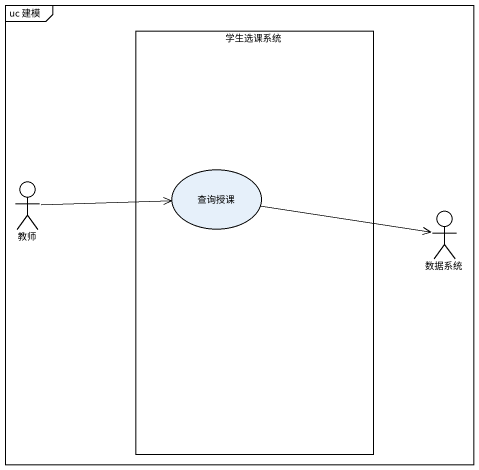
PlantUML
@startuml
mainframe uc 建模
rectangle 学生选课系统 {
  usecase 查询授课
}
actor 教师
actor 数据系统
教师 -right-> 查询授课
查询授课 -right-> 数据系统
@enduml
